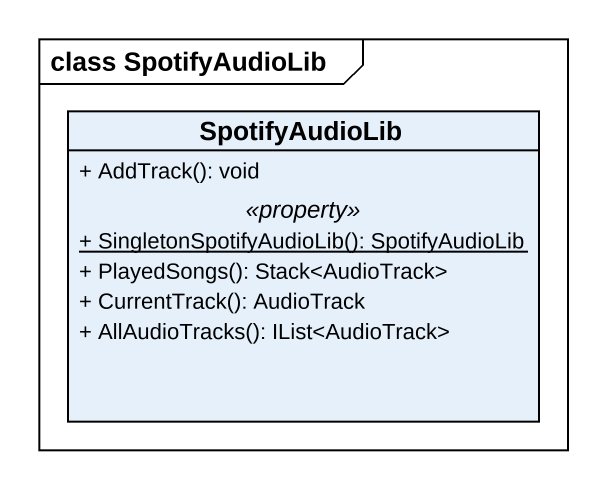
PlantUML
@startuml
mainframe class SpotifyAudioLib
hide circle
hide empty members
skinparam classAttributeIconSize 0
class SpotifyAudioLib {
  + AddTrack(): void
  .. <<property>> ..
  {static} + SingletonSpotifyAudioLib(): SpotifyAudioLib
  + PlayedSongs(): Stack<AudioTrack>
  + CurrentTrack(): AudioTrack
  + AllAudioTracks(): IList<AudioTrack>
}
@enduml
